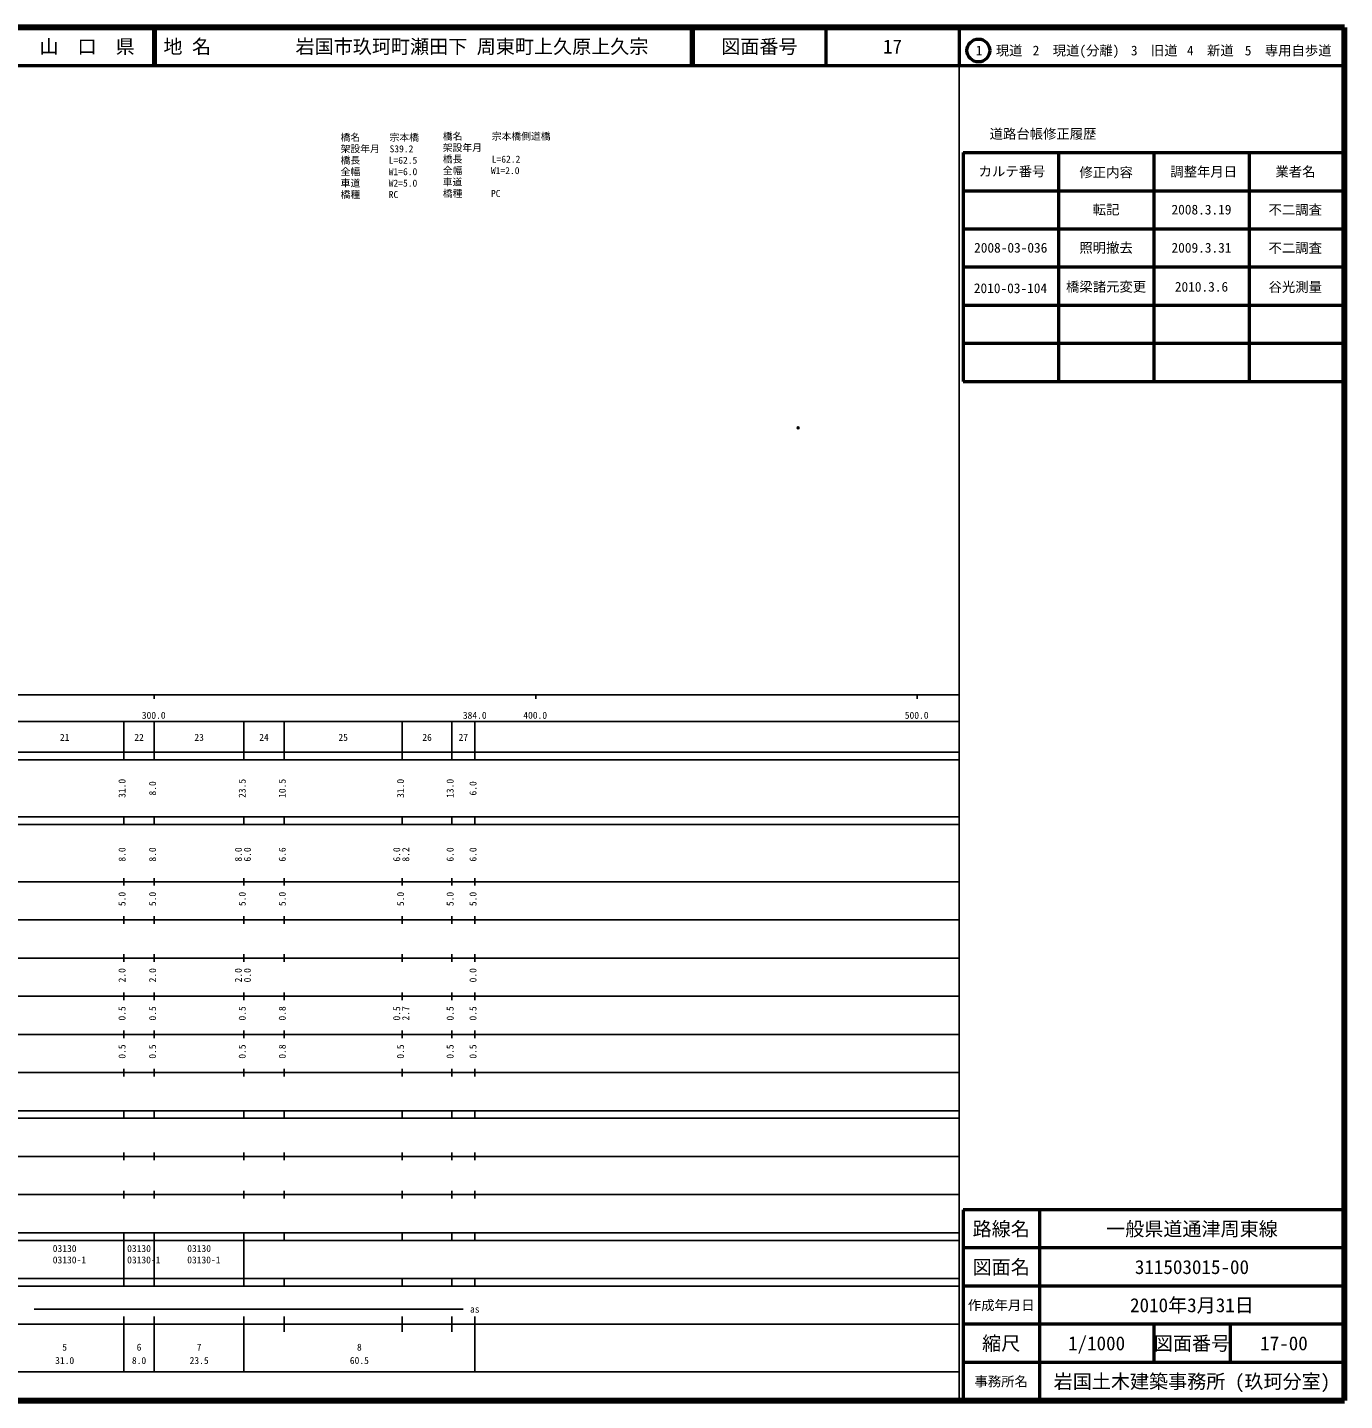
# Model space of a CAD drawing. Units: millimetres on the paper, with parts at other scales. Extents: x 40 to 680, y 20 to 380.
# Drawn here: x 334.8 to 680, y 20 to 380 of the extents above; entities that cross this region are included whole.
import ezdxf
from ezdxf.enums import TextEntityAlignment as Align

# ---------------------------------------------------------------- set-up
doc = ezdxf.new("R2010")
doc.units = ezdxf.units.MM
doc.header["$PDMODE"] = 32
doc.header["$PDSIZE"] = 0.5
for name, color, linetype in [('M-OTRS', 6, 'Continuous'), ('M-STR-HTXT', 7, 'Continuous'), ('M-TTL-TXT', 7, 'Continuous')]:
    doc.layers.add(name, color=color, linetype=linetype)
for name, color, linetype, lineweight in [('M-TTL', 2, 'Continuous', 140), ('M-TTL-BAND', 7, 'Continuous', 25), ('M-TTL-FRAM', 2, 'Continuous', 50), ('M-TTL-LINE', 7, 'Continuous', 50)]:
    doc.layers.add(name, color=color, linetype=linetype, lineweight=lineweight)
doc.styles.add('ＭＳ ゴシック', font='')
doc.styles.get('ＭＳ ゴシック').set_extended_font_data('MS Gothic')

msp = doc.modelspace()

# ---------------------------------------------------------------- linework, layer by layer
at = {"layer": 'M-OTRS'}
msp.add_point((536.772, 275.044), dxfattribs=at)
at = {"layer": 'M-TTL'}
for p, q in [((680, 380), (40, 380)), ((680, 20), (680, 380)), ((40, 20), (680, 20))]:
    msp.add_line(p, q, dxfattribs=at)
at = {"layer": 'M-TTL-BAND'}
for p, q in [((579, 20), (579, 370)), ((40, 205), (579, 205)), ((368, 205), (368, 204)), ((468, 205), (468, 204)), ((568, 205), (568, 204)), ((68, 198), (579, 198)), ((360, 188), (360, 198)), ((368, 188), (368, 198)), ((391.5, 188), (391.5, 198)), ((402, 188), (402, 198)), ((433, 188), (433, 198)), ((446, 188), (446, 198)), ((452, 188), (452, 198)), ((40, 190), (579, 190)), ((40, 188), (579, 188)), ((40, 173), (579, 173)), ((360, 171), (360, 173)), ((368, 171), (368, 173)), ((391.5, 171), (391.5, 173)), ((402, 171), (402, 173)), ((433, 171), (433, 173)), ((446, 171), (446, 173)), ((452, 171), (452, 173)), ((40, 171), (579, 171)), ((40, 156), (579, 156)), ((360, 155), (360, 157)), ((368, 155), (368, 157)), ((391.5, 155), (391.5, 157)), ((402, 155), (402, 157)), ((433, 155), (433, 157)), ((446, 155), (446, 157)), ((452, 155), (452, 157)), ((46, 146), (579, 146)), ((360, 145), (360, 147)), ((368, 145), (368, 147)), ((391.5, 145), (391.5, 147)), ((402, 145), (402, 147)), ((433, 145), (433, 147)), ((446, 145), (446, 147)), ((452, 145), (452, 147)), ((360, 135), (360, 137)), ((368, 135), (368, 137)), ((391.5, 135), (391.5, 137)), ((402, 135), (402, 137)), ((433, 135), (433, 137)), ((446, 135), (446, 137)), ((452, 135), (452, 137)), ((52, 136), (579, 136)), ((46, 126), (579, 126)), ((360, 125), (360, 127)), ((368, 125), (368, 127)), ((391.5, 125), (391.5, 127)), ((402, 125), (402, 127)), ((433, 125), (433, 127)), ((446, 125), (446, 127)), ((452, 125), (452, 127)), ((52, 116), (579, 116)), ((360, 115), (360, 117)), ((368, 115), (368, 117)), ((391.5, 115), (391.5, 117)), ((402, 115), (402, 117)), ((433, 115), (433, 117)), ((446, 115), (446, 117)), ((452, 115), (452, 117)), ((46, 106), (579, 106)), ((360, 105), (360, 107)), ((368, 105), (368, 107)), ((391.5, 105), (391.5, 107)), ((402, 105), (402, 107)), ((433, 105), (433, 107)), ((446, 105), (446, 107)), ((452, 105), (452, 107)), ((40, 96), (579, 96)), ((40, 94), (579, 94)), ((360, 94), (360, 96)), ((368, 94), (368, 96)), ((391.5, 94), (391.5, 96)), ((402, 94), (402, 96)), ((433, 94), (433, 96)), ((446, 94), (446, 96)), ((452, 94), (452, 96)), ((49, 84), (579, 84)), ((360, 83), (360, 85)), ((368, 83), (368, 85)), ((391.5, 83), (391.5, 85)), ((402, 83), (402, 85)), ((433, 83), (433, 85)), ((446, 83), (446, 85)), ((452, 83), (452, 85)), ((40, 74), (579, 74)), ((360, 73), (360, 75)), ((368, 73), (368, 75)), ((391.5, 73), (391.5, 75)), ((402, 73), (402, 75)), ((433, 73), (433, 75)), ((446, 73), (446, 75)), ((452, 73), (452, 75)), ((40, 64), (579, 64)), ((40, 62), (579, 62)), ((360, 62), (360, 64)), ((360, 52), (360, 62)), ((360, 52), (360, 62)), ((368, 62), (368, 64)), ((368, 52), (368, 62)), ((368, 52), (368, 62)), ((391.5, 62), (391.5, 64)), ((391.5, 52), (391.5, 62)), ((402, 62), (402, 64)), ((433, 62), (433, 64)), ((446, 62), (446, 64)), ((452, 62), (452, 64)), ((40, 52), (579, 52)), ((360, 50), (360, 52)), ((368, 50), (368, 52)), ((391.5, 50), (391.5, 52)), ((402, 50), (402, 52)), ((433, 50), (433, 52)), ((446, 50), (446, 52)), ((452, 50), (452, 52)), ((40, 50), (579, 50)), ((336.5, 44), (449, 44)), ((40, 40), (579, 40)), ((360, 27.5), (360, 42)), ((368, 27.5), (368, 42)), ((391.5, 27.5), (391.5, 42)), ((402, 38), (402, 42)), ((433, 38), (433, 42)), ((446, 38), (446, 42)), ((452, 27.5), (452, 42)), ((68, 27.5), (579, 27.5))]:
    msp.add_line(p, q, dxfattribs=at)
at = {"layer": 'M-TTL-FRAM'}
for p, q in [((580, 347.197), (580, 287.197)), ((580, 347.197), (680, 347.197)), ((580, 287.197), (680, 287.197)), ((680, 70), (580, 70)), ((580, 70), (580, 20))]:
    msp.add_line(p, q, dxfattribs=at)
at = {"layer": 'M-TTL-LINE'}
for p, q in [((367.75, 380), (367.75, 370)), ((368.25, 380), (368.25, 370)), ((508.747, 380), (508.747, 370)), ((509.247, 380), (509.247, 370)), ((543.997, 380), (543.997, 370)), ((579, 380), (579, 370)), ((40, 370), (680, 370)), ((605, 347.197), (605, 287.197)), ((630, 347.197), (630, 287.197)), ((655, 347.197), (655, 287.197)), ((580, 337.197), (680, 337.197)), ((580, 327.197), (680, 327.197)), ((580, 317.197), (680, 317.197)), ((580, 307.197), (680, 307.197)), ((580, 297.197), (680, 297.197)), ((600, 70), (600, 20)), ((680, 60), (580, 60)), ((680, 50), (580, 50)), ((680, 40), (580, 40)), ((630, 40), (630, 30)), ((650, 40), (650, 30)), ((680, 30), (580, 30))]:
    msp.add_line(p, q, dxfattribs=at)
msp.add_circle((584.031, 373.958), 3, dxfattribs=at)

# ---------------------------------------------------------------- texts
at = {"layer": 'M-STR-HTXT', "style": 'ＭＳ ゴシック'}
for s, p in [('橋名\u3000\u3000\u3000宗本橋', (416.838, 349.72)), ('架設年月\u3000S39.2', (416.838, 346.72)), ('橋名\u3000\u3000\u3000宗本橋側道橋', (443.63, 350.011)), ('架設年月', (443.63, 347.011)), ('橋長      L=62.5', (416.838, 343.72)), ('橋長\u3000\u3000\u3000L=62.2', (443.63, 344.011)), ('全幅      W1=6.0', (416.838, 340.72)), ('全幅      W1=2.0', (443.63, 341.011)), ('車道      W2=5.0', (416.838, 337.72)), ('車道', (443.63, 338.011)), ('橋種      RC', (416.838, 334.72)), ('橋種      PC', (443.63, 335.011))]:
    msp.add_text(s, height=1.833, dxfattribs=at).set_placement(p, align=Align.BOTTOM_LEFT)
at = {"layer": 'M-TTL-BAND', "style": 'ＭＳ ゴシック'}
for s, p in [('300.0', (367.844, 198.195)), ('384.0', (452, 198.195)), ('400.0', (467.844, 198.195)), ('500.0', (567.844, 198.195)), ('21', (344.5, 192.405)), ('22', (364, 192.405)), ('23', (379.75, 192.405)), ('24', (396.75, 192.405)), ('25', (417.5, 192.405)), ('26', (439.5, 192.405)), ('27', (449, 192.405)), ('as', (452, 42.5)), ('5', (344.5, 32.523)), ('6', (364, 32.523)), ('7', (379.75, 32.523)), ('8', (421.75, 32.523)), ('31.0', (344.5, 29.033)), ('8.0', (364, 29.033)), ('23.5', (379.75, 29.033)), ('60.5', (421.75, 29.033))]:
    msp.add_text(s, height=1.833, dxfattribs=at).set_placement(p, align=Align.BOTTOM_CENTER)
for s, p in [('31.0', (361, 180.5)), ('8.0', (369, 180.5)), ('23.5', (392.5, 180.5)), ('10.5', (403, 180.5)), ('31.0', (434, 180.5)), ('13.0', (447, 180.5)), ('6.0', (453, 180.5)), ('8.0', (361, 163.174)), ('8.0', (369, 163.174)), ('8.0', (391.5, 163.174)), ('6.0', (393.87, 163.174)), ('6.6', (403, 163.174)), ('6.0', (433, 163.174)), ('8.2', (435.37, 163.174)), ('6.0', (447, 163.174)), ('6.0', (453, 163.174)), ('5.0', (361, 151.5)), ('5.0', (369, 151.5)), ('5.0', (392.5, 151.5)), ('5.0', (403, 151.5)), ('5.0', (434, 151.5)), ('5.0', (447, 151.5)), ('5.0', (453, 151.5)), ('2.0', (361, 131.5)), ('2.0', (369, 131.5)), ('2.0', (391.5, 131.5)), ('0.0', (393.87, 131.5)), ('0.0', (453, 131.5)), ('0.5', (361, 121.5)), ('0.5', (369, 121.5)), ('0.5', (392.5, 121.5)), ('0.8', (403, 121.5)), ('0.5', (433, 121.5)), ('2.7', (435.37, 121.5)), ('0.5', (447, 121.5)), ('0.5', (453, 121.5)), ('0.5', (361, 111.5)), ('0.5', (369, 111.5)), ('0.5', (392.5, 111.5)), ('0.8', (403, 111.5)), ('0.5', (434, 111.5)), ('0.5', (447, 111.5)), ('0.5', (453, 111.5))]:
    msp.add_text(s, height=1.833, rotation=90, dxfattribs=at).set_placement(p, align=Align.BOTTOM_CENTER)
for s, p in [('03130', (341.375, 58.405)), ('03130-1', (341.375, 55.405)), ('03130', (360.875, 58.405)), ('03130-1', (360.875, 55.405)), ('03130', (376.625, 58.405)), ('03130-1', (376.625, 55.405))]:
    msp.add_text(s, height=1.833, dxfattribs=at).set_placement(p, align=Align.BOTTOM_LEFT)
at = {"layer": 'M-TTL-TXT', "style": 'ＭＳ ゴシック'}
for s, height, p in [('山\u3000口\u3000県', 3.666, (350.375, 375)), ('図面番号', 3.666, (526.622, 375)), ('17', 3.666, (561.497, 375)), ('1\u3000現道', 2.566, (589.448, 373.958)), ('2\u3000現道(分離)', 2.566, (609.619, 373.958)), ('3\u3000旧道', 2.566, (630.121, 373.958)), ('4\u3000新道', 2.566, (644.824, 373.958)), ('5\u3000専用自歩道', 2.566, (665.228, 373.958)), ('道路台帳修正履歴', 2.566, (600.968, 352.113)), ('カルテ番号', 2.566, (592.839, 342.277)), ('修正内容', 2.566, (617.509, 342.023)), ('調整年月日', 2.566, (643.089, 342.197)), ('業者名', 2.566, (667.134, 342.197)), ('転記', 2.566, (617.5, 332.245)), ('2008.3.19', 2.566, (642.5, 332.245)), ('不二調査', 2.566, (667.077, 332.189)), ('2008-03-036', 2.566, (592.5, 322.245)), ('照明撤去', 2.566, (617.5, 322.245)), ('2009.3.31', 2.566, (642.5, 322.245)), ('不二調査', 2.566, (667.077, 322.189)), ('橋梁諸元変更', 2.566, (617.5, 312.012)), ('2010.3.6', 2.566, (642.5, 312.012)), ('谷光測量', 2.566, (667.077, 311.955)), ('2010-03-104', 2.566, (592.432, 311.633)), ('路線名', 3.666, (590, 65)), ('路線名', 3.666, (590, 65)), ('一般県道通津周東線', 3.666, (640, 65)), ('図面名', 3.666, (590, 55)), ('図面名', 3.666, (590, 55)), ('311503015-00', 3.666, (640, 55)), ('2010年3月31日', 3.666, (640, 45)), ('作成年月日', 2.566, (590, 45)), ('作成年月日', 2.566, (590, 45)), ('縮尺', 3.666, (590, 35)), ('縮尺', 3.666, (590, 35)), ('1/1000', 3.666, (615, 35)), ('図面番号', 3.666, (640, 35)), ('図面番号', 3.666, (640, 35)), ('17-00', 3.666, (664.125, 35)), ('事務所名', 2.566, (590, 25)), ('事務所名', 2.566, (590, 25)), ('岩国土木建築事務所 (玖珂分室)', 3.666, (640, 25))]:
    msp.add_text(s, height=height, dxfattribs=at).set_placement(p, align=Align.MIDDLE_CENTER)
for s, p in [('地 名', (370.38, 375)), ('岩国市玖珂町瀬田下 周東町上久原上久宗', (405.024, 375))]:
    msp.add_text(s, height=3.666, dxfattribs=at).set_placement(p, align=Align.MIDDLE_LEFT)

doc.saveas('drawing.dxf')
